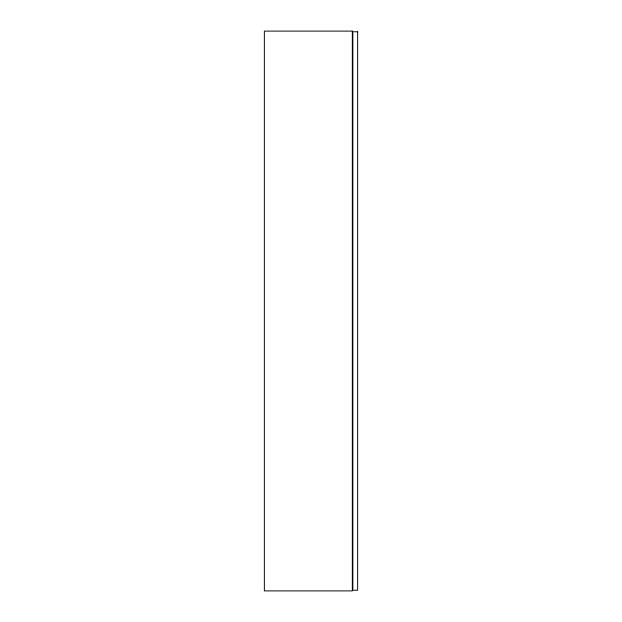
<?xml version="1.0" encoding="UTF-8"?>
<svg xmlns="http://www.w3.org/2000/svg" width="622" height="622" viewBox="0 0 622 622"><rect width="100%" height="100%" fill="white"/><g stroke="black" fill="none" stroke-linecap="round" stroke-linejoin="round"><path stroke-width="0.93" d="M352.316 31.1L264.35 31.1L264.35 590.9L352.316 590.9L352.316 31.1M357.65 31.769L352.853 31.769L352.853 590.231L357.65 590.231L357.65 31.769"/></g></svg>
